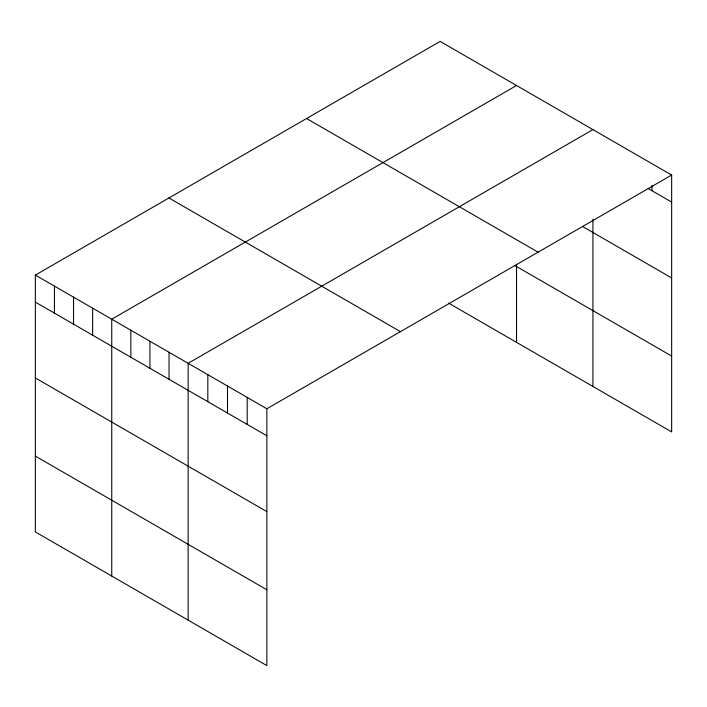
<?xml version="1.0" encoding="UTF-8"?>
<svg xmlns="http://www.w3.org/2000/svg" width="707" height="707" viewBox="0 0 707 707"><rect width="100%" height="100%" fill="white"/><g stroke="black" fill="none" stroke-linecap="round" stroke-linejoin="round"><path stroke-width="1.06" d="M35.35 275.094L266.866 408.761L266.866 665.605L35.35 531.938L35.35 275.094L440.134 41.395L671.65 175.062L671.65 431.906L448.733 303.206M516.534 85.503L111.75 319.202L111.75 576.055M592.934 129.611L188.15 363.31L188.15 620.163M266.866 408.761L671.65 175.062M648.222 188.557L671.65 202.078M582.427 226.408L671.65 277.922M306.555 118.511L538.071 252.178M514.625 265.408L671.65 356.063M168.929 197.969L400.445 331.636M35.35 302.119L266.866 435.777M35.35 377.962L266.866 511.621M35.35 456.103L266.866 589.762M651.969 185.314L651.969 190.722M592.934 219.285L592.934 386.464M516.534 264.338L516.534 342.347M247.185 397.396L247.185 424.421M227.504 386.031L227.504 413.056M207.831 374.675L207.831 401.7M169.053 352.289L169.053 379.305M149.946 341.26L149.946 368.276M130.848 330.231L130.848 357.256M92.652 308.172L92.652 335.198M73.546 297.152L73.546 324.168M54.448 286.123L54.448 313.139"/></g></svg>
